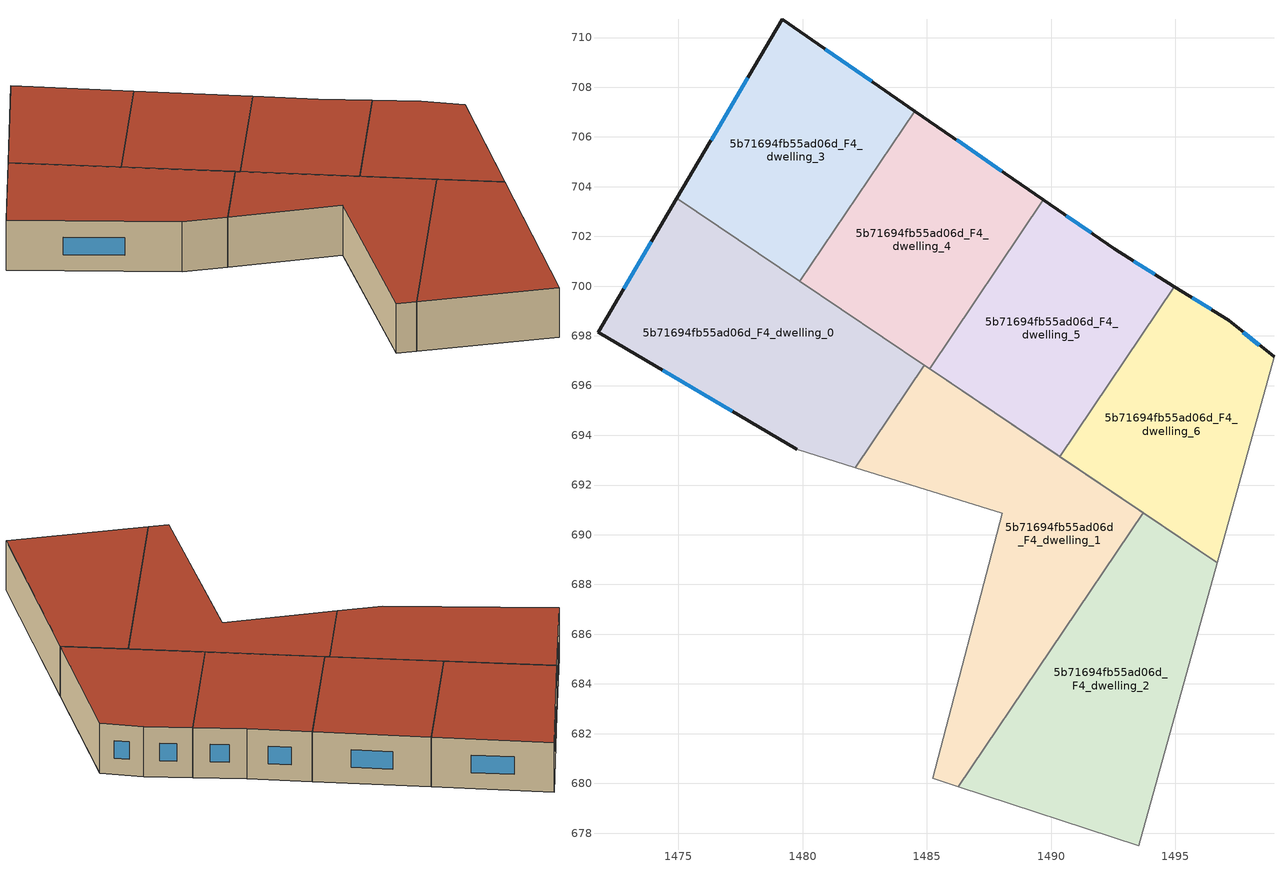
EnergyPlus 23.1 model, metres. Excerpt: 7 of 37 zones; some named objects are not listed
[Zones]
5b71694fb55ad06d_F4_dwelling_0
 floor to 5b71694fb55ad06d_F3_dwelling_0 (EU_floor_Construction): 1484.89,696.82 1482.11,692.7 1479.76,693.44 1471.77,698.14 1474.95,703.53 z12
 wall outside (EU_wall_Construction): 1474.95,703.53 1471.77,698.14 1479.76,693.44 z12:15
 wall to 5b71694fb55ad06d_F4_dwelling_1 (EU_wall_Construction): 1482.11,692.7 1484.89,696.82 z12:15
 wall adiabatic (EU_wall_Construction): 1479.76,693.44 1482.11,692.7 z12:15
 wall to 5b71694fb55ad06d_F4_dwelling_4 (EU_wall_Construction): 1484.89,696.82 1479.9,700.19 z12:15
 wall to 5b71694fb55ad06d_F4_dwelling_3 (EU_wall_Construction): 1479.9,700.19 1474.95,703.53 z12:15
 window (EU_Window_Construction): 1474.37,696.61 1477.17,694.97 / 1473.92,701.78 1472.81,699.89 z12.98:14.02
 roof outside (EU_roof_Construction): 1482.11,692.7 1484.89,696.82 1474.95,703.53 1471.77,698.14 1479.76,693.44 z15
5b71694fb55ad06d_F4_dwelling_1
 floor to 5b71694fb55ad06d_F3_dwelling_1 (EU_floor_Construction): 1493.7,690.88 1486.27,679.86 1485.24,680.2 1488.03,690.86 1482.11,692.7 1484.89,696.82 z12
 wall adiabatic (EU_wall_Construction): 1482.11,692.7 1488.03,690.86 1485.24,680.2 1486.27,679.86 / 1493.7,690.88 1485.11,696.68 z12:15
 wall to 5b71694fb55ad06d_F4_dwelling_2 (EU_wall_Construction): 1486.27,679.86 1493.7,690.88 z12:15
 wall to 5b71694fb55ad06d_F4_dwelling_4 (EU_wall_Construction): 1485.11,696.68 1484.89,696.82 z12:15
 roof outside (EU_roof_Construction): 1486.27,679.86 1493.7,690.88 1484.89,696.82 1482.11,692.7 1488.03,690.86 1485.24,680.2 z15
5b71694fb55ad06d_F4_dwelling_2
 floor to 5b71694fb55ad06d_F3_dwelling_2 (EU_floor_Construction): 1496.68,688.88 1493.53,677.5 1486.27,679.86 1493.7,690.88 z12
 wall adiabatic (EU_wall_Construction): 1486.27,679.86 1493.53,677.5 1496.68,688.88 1493.7,690.88 z12:15
 roof outside (EU_roof_Construction): 1493.53,677.5 1496.68,688.88 1493.7,690.88 1486.27,679.86 z15
5b71694fb55ad06d_F4_dwelling_3
 floor to 5b71694fb55ad06d_F3_dwelling_3 (EU_floor_Construction): 1484.52,707.04 1479.9,700.19 1474.95,703.53 1479.18,710.73 z12
 wall outside (EU_wall_Construction): 1484.52,707.04 1479.18,710.73 1474.95,703.53 z12:15
 wall to 5b71694fb55ad06d_F4_dwelling_4 (EU_wall_Construction): 1479.9,700.19 1484.52,707.04 z12:15
 window (EU_Window_Construction): 1477.81,708.39 1476.32,705.87 / 1482.78,708.24 1480.92,709.53 z12.98:14.02
 roof outside (EU_roof_Construction): 1479.9,700.19 1484.52,707.04 1479.18,710.73 1474.95,703.53 z15
5b71694fb55ad06d_F4_dwelling_4
 floor to 5b71694fb55ad06d_F3_dwelling_4 (EU_floor_Construction): 1489.69,703.47 1485.11,696.68 1479.9,700.19 1484.52,707.04 z12
 wall outside (EU_wall_Construction): 1489.69,703.47 1484.52,707.04 z12:15
 wall to 5b71694fb55ad06d_F4_dwelling_5 (EU_wall_Construction): 1485.11,696.68 1489.69,703.47 z12:15
 window (EU_Window_Construction): 1488,704.63 1486.2,705.88 z12.98:14.02
 roof outside (EU_roof_Construction): 1485.11,696.68 1489.69,703.47 1484.52,707.04 1479.9,700.19 z15
5b71694fb55ad06d_F4_dwelling_5
 floor to 5b71694fb55ad06d_F3_dwelling_5 (EU_floor_Construction): 1492.53,701.5 1494.96,699.99 1490.34,693.15 1485.11,696.68 1489.69,703.47 z12
 wall outside (EU_wall_Construction): 1494.96,699.99 1492.53,701.5 1489.69,703.47 z12:15
 wall adiabatic (EU_wall_Construction): 1485.11,696.68 1490.34,693.15 z12:15
 wall to 5b71694fb55ad06d_F4_dwelling_6 (EU_wall_Construction): 1490.34,693.15 1494.96,699.99 z12:15
 window (EU_Window_Construction): 1491.61,702.14 1490.61,702.83 / 1494.17,700.48 1493.32,701.01 z12.98:14.02
 roof outside (EU_roof_Construction): 1490.34,693.15 1494.96,699.99 1492.53,701.5 1489.69,703.47 1485.11,696.68 z15
5b71694fb55ad06d_F4_dwelling_6
 floor to 5b71694fb55ad06d_F3_dwelling_6 (EU_floor_Construction): 1497.14,698.62 1498.96,697.16 1496.68,688.88 1490.34,693.15 1494.96,699.99 z12
 wall outside (EU_wall_Construction): 1498.96,697.16 1497.14,698.62 1494.96,699.99 z12:15
 wall adiabatic (EU_wall_Construction): 1490.34,693.15 1496.68,688.88 1498.96,697.16 z12:15
 window (EU_Window_Construction): 1496.43,699.06 1495.67,699.54 / 1498.37,697.63 1497.74,698.14 z12.98:14.02
 roof outside (EU_roof_Construction): 1496.68,688.88 1498.96,697.16 1497.14,698.62 1494.96,699.99 1490.34,693.15 z15
[Building]
EU S2 Campaign: North Axis=0; Terrain=City; Solar Distribution=FullExterior
[Site:Location]
Bologna: Latitude=44.5; Longitude=11.25; Time Zone=1; Elevation=37
[SizingPeriod:WeatherFileDays]
AnnualSizingPeriod: Begin Month=1; Begin Day of Month=1; End Month=12; End Day of Month=31; Day of Week for Start Day=Monday; Use Weather File Daylight Saving Period=No; Use Weather File Rain and Snow Indicators=No
[MATERIAL]
EU_InternalMass_Material: Roughness=MediumRough; Thickness=0.1; Conductivity=1; Density=1800; Specific Heat=900; Thermal Absorptance=0.9; Solar Absorptance=0.7; Visible Absorptance=0.7
[MATERIAL:NOMASS] Roughness=MediumRough; Thermal Absorptance=0.9; Solar Absorptance=0.7; Visible Absorptance=0.7
Name | Thermal Resistance
EU_wall_NoMass | 0.905828
EU_roof_NoMass | 0.37593
EU_floor_NoMass | 0.67114
[WINDOWMATERIAL:SIMPLEGLAZINGSYSTEM]
EU_Window_SimpleGlazing: UFactor=4.52486; Solar Heat Gain Coefficient=0.85; Visible Transmittance=0.85
[CONSTRUCTION]
EU_wall_Construction: EU_wall_NoMass
EU_roof_Construction: EU_roof_NoMass
EU_floor_Construction: EU_floor_NoMass
EU_Window_Construction: EU_Window_SimpleGlazing
EU_InternalMass_Construction: EU_InternalMass_Material
[ZONE] Type=1; Multiplier=1; Ceiling Height=autocalculate; Floor Area=autocalculate; Part of Total Floor Area=Yes
Name | Volume
5b71694fb55ad06d_F4_dwelling_0 | 206.667
5b71694fb55ad06d_F4_dwelling_1 | 206.659
5b71694fb55ad06d_F4_dwelling_2 | 206.67
5b71694fb55ad06d_F4_dwelling_3 | 155.019
5b71694fb55ad06d_F4_dwelling_4; 5b71694fb55ad06d_F4_dwelling_5 | 155.024
5b71694fb55ad06d_F4_dwelling_6 | 155.011
[INTERNALMASS] Construction=EU_InternalMass_Construction
Name | Zone or ZoneList | Surface Area
5b71694fb55ad06d_F4_dwelling_0_EU_InternalMass | 5b71694fb55ad06d_F4_dwelling_0 | 68.8892
5b71694fb55ad06d_F4_dwelling_1_EU_InternalMass | 5b71694fb55ad06d_F4_dwelling_1 | 68.8861
5b71694fb55ad06d_F4_dwelling_2_EU_InternalMass | 5b71694fb55ad06d_F4_dwelling_2 | 68.8902
5b71694fb55ad06d_F4_dwelling_3_EU_InternalMass | 5b71694fb55ad06d_F4_dwelling_3 | 51.673
5b71694fb55ad06d_F4_dwelling_4_EU_InternalMass | 5b71694fb55ad06d_F4_dwelling_4 | 51.6745
5b71694fb55ad06d_F4_dwelling_5_EU_InternalMass | 5b71694fb55ad06d_F4_dwelling_5 | 51.6748
5b71694fb55ad06d_F4_dwelling_6_EU_InternalMass | 5b71694fb55ad06d_F4_dwelling_6 | 51.6706
[OTHEREQUIPMENT] Fuel Type=Electricity; Design Level Calculation Method=Watts/Area; Power per Zone Floor Area=1; Fraction Latent=0; Fraction Radiant=0; Fraction Lost=0; Carbon Dioxide Generation Rate=0; EndUse Subcategory=EU_Step8_InternalGains
Name | Zone or ZoneList or Space or SpaceList | Schedule
EU_Step8_InternalGain_5b71694fb55ad06d_F4_dwelling_0_f000 | 5b71694fb55ad06d_F4_dwelling_0 | EU_Step8_GainSchedule_5b71694fb55ad06d_F4_dwelling_0_f000
EU_Step8_InternalGain_5b71694fb55ad06d_F4_dwelling_1_f000 | 5b71694fb55ad06d_F4_dwelling_1 | EU_Step8_GainSchedule_5b71694fb55ad06d_F4_dwelling_1_f000
EU_Step8_InternalGain_5b71694fb55ad06d_F4_dwelling_2_f000 | 5b71694fb55ad06d_F4_dwelling_2 | EU_Step8_GainSchedule_5b71694fb55ad06d_F4_dwelling_2_f000
EU_Step8_InternalGain_5b71694fb55ad06d_F4_dwelling_3_f000 | 5b71694fb55ad06d_F4_dwelling_3 | EU_Step8_GainSchedule_5b71694fb55ad06d_F4_dwelling_3_f000
EU_Step8_InternalGain_5b71694fb55ad06d_F4_dwelling_4_f000 | 5b71694fb55ad06d_F4_dwelling_4 | EU_Step8_GainSchedule_5b71694fb55ad06d_F4_dwelling_4_f000
EU_Step8_InternalGain_5b71694fb55ad06d_F4_dwelling_5_f000 | 5b71694fb55ad06d_F4_dwelling_5 | EU_Step8_GainSchedule_5b71694fb55ad06d_F4_dwelling_5_f000
EU_Step8_InternalGain_5b71694fb55ad06d_F4_dwelling_6_f000 | 5b71694fb55ad06d_F4_dwelling_6 | EU_Step8_GainSchedule_5b71694fb55ad06d_F4_dwelling_6_f000
[ZONEVENTILATION:DESIGNFLOWRATE] Schedule=EU_AlwaysOn; Design Flow Rate Calculation Method=AirChanges/Hour; Air Changes per Hour=0.73129; Ventilation Type=Natural; Fan Pressure Rise=0; Fan Total Efficiency=1; Constant Term Coefficient=1; Temperature Term Coefficient=0; Velocity Term Coefficient=0; Velocity Squared Term Coefficient=0; Minimum Indoor Temperature=-100; Maximum Indoor Temperature=100; Delta Temperature=-100; Minimum Outdoor Temperature=-100; Maximum Outdoor Temperature=100; Maximum Wind Speed=40
Name | Zone or ZoneList or Space or SpaceList
EU_ConstantAir_5b71694fb55ad06d_F4_dwelling_0 | 5b71694fb55ad06d_F4_dwelling_0
EU_ConstantAir_5b71694fb55ad06d_F4_dwelling_1 | 5b71694fb55ad06d_F4_dwelling_1
EU_ConstantAir_5b71694fb55ad06d_F4_dwelling_2 | 5b71694fb55ad06d_F4_dwelling_2
EU_ConstantAir_5b71694fb55ad06d_F4_dwelling_3 | 5b71694fb55ad06d_F4_dwelling_3
EU_ConstantAir_5b71694fb55ad06d_F4_dwelling_4 | 5b71694fb55ad06d_F4_dwelling_4
EU_ConstantAir_5b71694fb55ad06d_F4_dwelling_5 | 5b71694fb55ad06d_F4_dwelling_5
EU_ConstantAir_5b71694fb55ad06d_F4_dwelling_6 | 5b71694fb55ad06d_F4_dwelling_6
[HVACTEMPLATE:ZONE:IDEALLOADSAIRSYSTEM] System Availability Schedule=EU_AlwaysOn; Maximum Heating Supply Air Temperature=50; Minimum Cooling Supply Air Temperature=13; Maximum Heating Supply Air Humidity Ratio=0.0156; Minimum Cooling Supply Air Humidity Ratio=0.0077; Heating Limit=NoLimit; Cooling Limit=NoLimit; Heating Availability Schedule=EU_AlwaysOn; Cooling Availability Schedule=EU_CoolingOff; Dehumidification Control Type=ConstantSensibleHeatRatio; Cooling Sensible Heat Ratio=0.7; Dehumidification Setpoint=60; Humidification Control Type=None; Humidification Setpoint=30; Outdoor Air Method=None; Outdoor Air Flow Rate per Person=0.00944; Outdoor Air Flow Rate per Zone Floor Area=0; Outdoor Air Flow Rate per Zone=0; Demand Controlled Ventilation Type=None; Outdoor Air Economizer Type=NoEconomizer; Heat Recovery Type=None; Sensible Heat Recovery Effectiveness=0.7; Latent Heat Recovery Effectiveness=0.65
Name | Template Thermostat
5b71694fb55ad06d_F4_dwelling_0 | EU_HeatOnly_5b71694fb55ad06d_F4_dwelling_0
5b71694fb55ad06d_F4_dwelling_1 | EU_HeatOnly_5b71694fb55ad06d_F4_dwelling_1
5b71694fb55ad06d_F4_dwelling_2 | EU_HeatOnly_5b71694fb55ad06d_F4_dwelling_2
5b71694fb55ad06d_F4_dwelling_3 | EU_HeatOnly_5b71694fb55ad06d_F4_dwelling_3
5b71694fb55ad06d_F4_dwelling_4 | EU_HeatOnly_5b71694fb55ad06d_F4_dwelling_4
5b71694fb55ad06d_F4_dwelling_5 | EU_HeatOnly_5b71694fb55ad06d_F4_dwelling_5
5b71694fb55ad06d_F4_dwelling_6 | EU_HeatOnly_5b71694fb55ad06d_F4_dwelling_6
[SIZING:ZONE] Zone Cooling Design Supply Air Temperature Input Method=SupplyAirTemperature; Zone Cooling Design Supply Air Temperature=13; Zone Heating Design Supply Air Temperature Input Method=SupplyAirTemperature; Zone Heating Design Supply Air Temperature=50; Zone Cooling Design Supply Air Humidity Ratio=0.008; Zone Heating Design Supply Air Humidity Ratio=0.008; Cooling Design Air Flow Method=DesignDay; Cooling Design Air Flow Rate=0; Cooling Minimum Air Flow per Zone Floor Area=0.000762; Cooling Minimum Air Flow=0; Cooling Minimum Air Flow Fraction=0.2; Heating Design Air Flow Method=DesignDay; Heating Design Air Flow Rate=0; Heating Maximum Air Flow per Zone Floor Area=0.002032; Heating Maximum Air Flow=0.141576; Heating Maximum Air Flow Fraction=0.3; Account for Dedicated Outdoor Air System=No; Dedicated Outdoor Air System Control Strategy=NeutralSupplyAir; Dedicated Outdoor Air Low Setpoint Temperature for Design=autosize; Dedicated Outdoor Air High Setpoint Temperature for Design=autosize; Zone Load Sizing Method=Sensible Load Only No Latent Load; Zone Latent Cooling Design Supply Air Humidity Ratio Input Method=HumidityRatioDifference; Zone Cooling Design Supply Air Humidity Ratio Difference=0.005; Zone Latent Heating Design Supply Air Humidity Ratio Input Method=HumidityRatioDifference; Zone Humidification Design Supply Air Humidity Ratio Difference=0.005
5b71694fb55ad06d_F4_dwelling_0; 5b71694fb55ad06d_F4_dwelling_1; 5b71694fb55ad06d_F4_dwelling_2; 5b71694fb55ad06d_F4_dwelling_3; 5b71694fb55ad06d_F4_dwelling_4; 5b71694fb55ad06d_F4_dwelling_5; 5b71694fb55ad06d_F4_dwelling_6
[SCHEDULE:CONSTANT]
Name | Hourly Value
EU_AlwaysOn | 1
EU_CoolingOff | 0
[SCHEDULE:FILE] Column Number=1; Rows to Skip at Top=0; Number of Hours of Data=8760; Column Separator=Comma; Interpolate to Timestep=No; Minutes per Item=60; Adjust Schedule for Daylight Savings=Yes
Name | File
EU_Step8_GainSchedule_5b71694fb55ad06d_F4_dwelling_0_f000 | ../../schedules/5b71694fb55ad06d/5b71694fb55ad06d_F4_dwelling_0_f000_gain.csv
EU_Step8_GainSchedule_5b71694fb55ad06d_F4_dwelling_1_f000 | ../../schedules/5b71694fb55ad06d/5b71694fb55ad06d_F4_dwelling_1_f000_gain.csv
EU_Step8_GainSchedule_5b71694fb55ad06d_F4_dwelling_2_f000 | ../../schedules/5b71694fb55ad06d/5b71694fb55ad06d_F4_dwelling_2_f000_gain.csv
EU_Step8_GainSchedule_5b71694fb55ad06d_F4_dwelling_3_f000 | ../../schedules/5b71694fb55ad06d/5b71694fb55ad06d_F4_dwelling_3_f000_gain.csv
EU_Step8_GainSchedule_5b71694fb55ad06d_F4_dwelling_4_f000 | ../../schedules/5b71694fb55ad06d/5b71694fb55ad06d_F4_dwelling_4_f000_gain.csv
EU_Step8_GainSchedule_5b71694fb55ad06d_F4_dwelling_5_f000 | ../../schedules/5b71694fb55ad06d/5b71694fb55ad06d_F4_dwelling_5_f000_gain.csv
EU_Step8_GainSchedule_5b71694fb55ad06d_F4_dwelling_6_f000 | ../../schedules/5b71694fb55ad06d/5b71694fb55ad06d_F4_dwelling_6_f000_gain.csv
